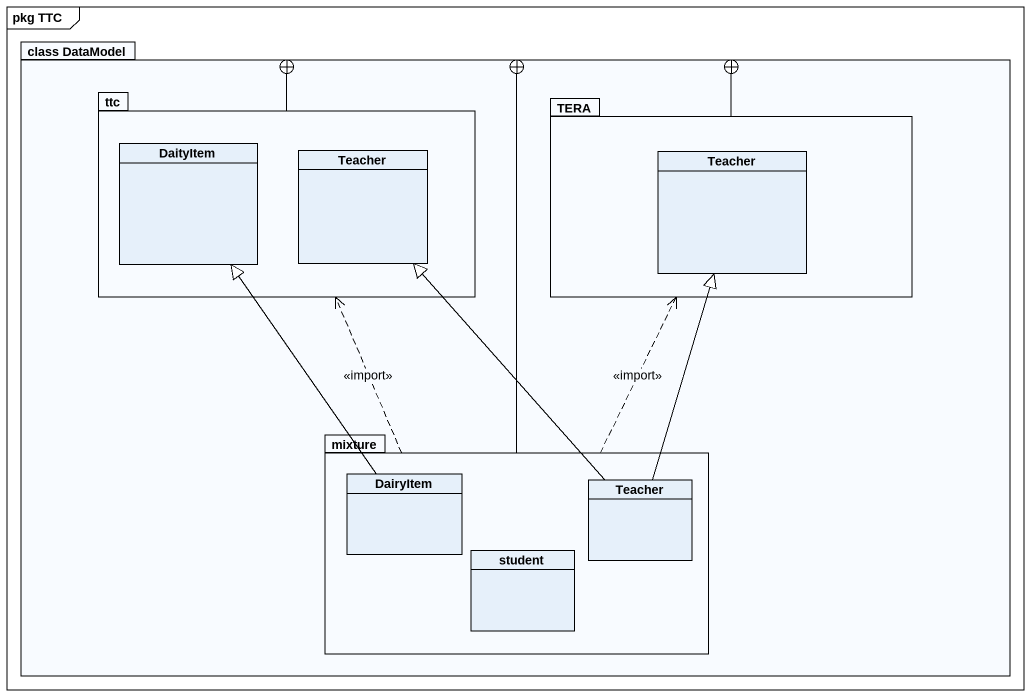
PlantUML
@startuml
mainframe pkg TTC
hide circle
hide empty members
package "class DataModel" as class_DataModel {
  package ttc {
    class DaityItem
    class Teacher
  }
  package TERA {
    class "Teacher" as Teacher_2
  }
  package mixture {
    class DairyItem
    class "Teacher" as Teacher_3
    class student
  }
}
ttc --+ class_DataModel
TERA --+ class_DataModel
mixture -up-+ class_DataModel
mixture .up.> ttc : <<import>>
mixture .up.> TERA : <<import>>
DairyItem -up-|> DaityItem
Teacher_3 -up-|> Teacher
Teacher_3 -up-|> Teacher_2
@enduml
